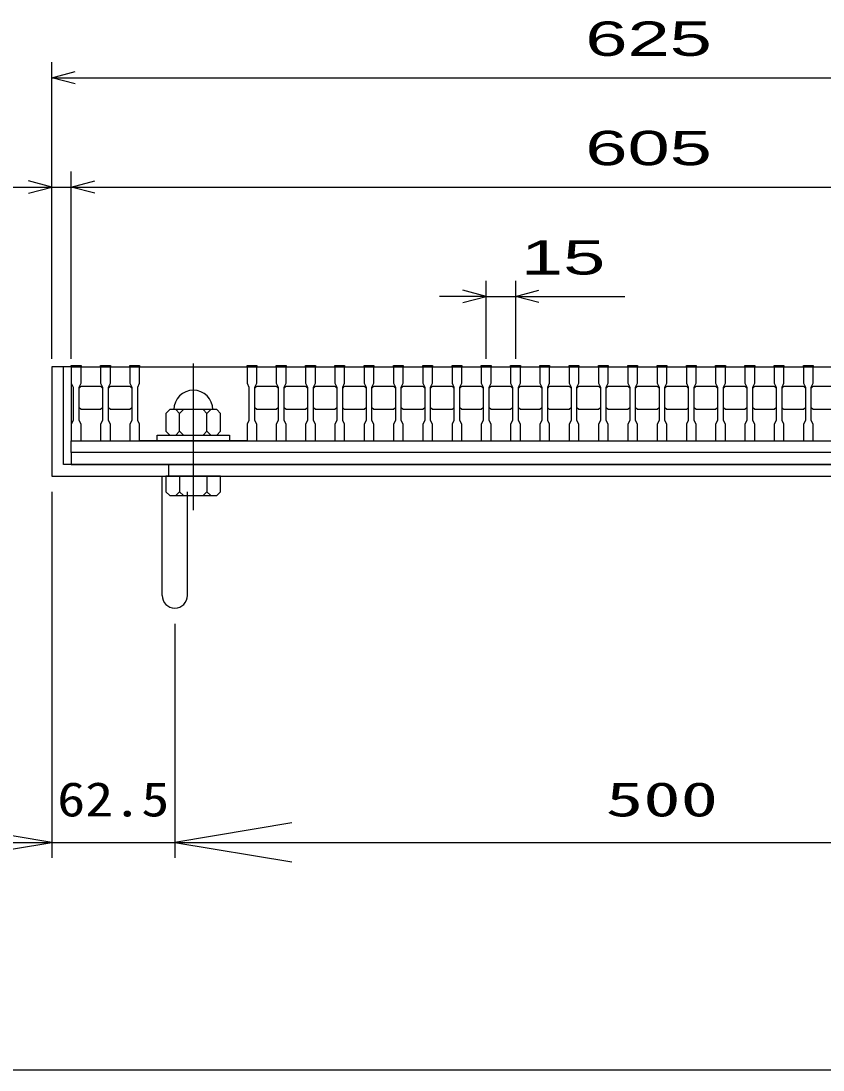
# Model space of a CAD drawing. Units: millimetres, scale not verified. Extents: x -1456 to 1385, y -1026 to 843.
# Drawn here: x -1009 to -598, y -917 to -380 of the extents above; entities that cross this region are included whole.
import ezdxf
from ezdxf.enums import TextEntityAlignment as Align

# ---------------------------------------------------------------- set-up
doc = ezdxf.new("R2010")
doc.units = ezdxf.units.MM
doc.header["$LTSCALE"] = 8
doc.linetypes.add('CHAIN', pattern=[18.5, 12, -1.5, 3.5, -1.5])
for name, color, linetype, lineweight in [('0_2', 150, 'Continuous', 25), ('16', 3, 'Continuous', 25), ('19', 6, 'Continuous', 25), ('22', 4, 'Continuous', 25)]:
    doc.layers.add(name, color=color, linetype=linetype, lineweight=lineweight)
doc.styles.add('ベクトル', font='')
doc.styles.add('ＭＳ ゴシック', font='')
doc.styles.get('ベクトル').set_extended_font_data('ベクトル')
doc.styles.get('ＭＳ ゴシック').set_extended_font_data('MS Gothic')

# ---------------------------------------------------------------- blocks, each defined once
blk = doc.blocks.new('open_arrow')
at = {"color": 0, "linetype": 'Continuous', "lineweight": -2}
blk.add_lwpolyline([(7.5, 1.25), (0, 0), (7.5, -1.25)], dxfattribs=at)

msp = doc.modelspace()

# ---------------------------------------------------------------- linework, layer by layer
at = {"layer": '0_2'}
msp.add_line((1384.8, -917.2), (-1383.2, -917.2), dxfattribs=at)
at = {"layer": '16'}
for p, q in [((-983, -557), (-983, -556.3)), ((-983, -556.3), (-978, -556.3)), ((-983, -557), (-983, -565.5)), ((-978, -557), (-983, -557)), ((-983, -557), (-983, -595)), ((-983, -557), (-378, -557)), ((-978, -556.3), (-978, -557)), ((-978, -565.5), (-978, -557)), ((-968, -557), (-968, -556.3)), ((-968, -556.3), (-963, -556.3)), ((-968, -557), (-968, -565.5)), ((-963, -557), (-968, -557)), ((-963, -556.3), (-963, -557)), ((-963, -565.5), (-963, -557)), ((-953, -557), (-953, -556.3)), ((-953, -556.3), (-948, -556.3)), ((-953, -557), (-953, -565.5)), ((-948, -557), (-953, -557)), ((-948, -556.3), (-948, -557)), ((-948, -565.5), (-948, -557)), ((-948, -557), (-893, -557)), ((-893, -557), (-893, -556.3)), ((-893, -556.3), (-888, -556.3)), ((-893, -557), (-893, -565.5)), ((-888, -557), (-893, -557)), ((-888, -556.3), (-888, -557)), ((-888, -565.5), (-888, -557)), ((-878, -557), (-878, -556.3)), ((-878, -556.3), (-873, -556.3)), ((-878, -557), (-878, -565.5)), ((-873, -557), (-878, -557)), ((-873, -556.3), (-873, -557)), ((-873, -565.5), (-873, -557)), ((-863, -557), (-863, -556.3)), ((-863, -556.3), (-858, -556.3)), ((-863, -557), (-863, -565.5)), ((-858, -557), (-863, -557)), ((-858, -556.3), (-858, -557)), ((-858, -565.5), (-858, -557)), ((-848, -557), (-848, -556.3)), ((-848, -556.3), (-843, -556.3)), ((-848, -557), (-848, -565.5)), ((-843, -557), (-848, -557)), ((-843, -556.3), (-843, -557)), ((-843, -565.5), (-843, -557)), ((-833, -557), (-833, -556.3)), ((-833, -556.3), (-828, -556.3)), ((-833, -557), (-833, -565.5)), ((-828, -557), (-833, -557)), ((-828, -556.3), (-828, -557)), ((-828, -565.5), (-828, -557)), ((-818, -557), (-818, -556.3)), ((-818, -556.3), (-813, -556.3)), ((-818, -557), (-818, -565.5)), ((-813, -557), (-818, -557)), ((-813, -556.3), (-813, -557)), ((-813, -565.5), (-813, -557)), ((-803, -557), (-803, -556.3)), ((-803, -556.3), (-798, -556.3)), ((-803, -557), (-803, -565.5)), ((-798, -557), (-803, -557)), ((-798, -556.3), (-798, -557)), ((-798, -565.5), (-798, -557)), ((-788, -557), (-788, -556.3)), ((-788, -556.3), (-783, -556.3)), ((-788, -557), (-788, -565.5)), ((-783, -557), (-788, -557)), ((-783, -556.3), (-783, -557)), ((-783, -565.5), (-783, -557)), ((-773, -557), (-773, -556.3)), ((-773, -556.3), (-768, -556.3)), ((-773, -557), (-773, -565.5)), ((-768, -557), (-773, -557)), ((-768, -556.3), (-768, -557)), ((-768, -565.5), (-768, -557)), ((-758, -557), (-758, -556.3)), ((-758, -556.3), (-753, -556.3)), ((-758, -557), (-758, -565.5)), ((-753, -557), (-758, -557)), ((-753, -556.3), (-753, -557)), ((-753, -565.5), (-753, -557)), ((-743, -557), (-743, -556.3)), ((-743, -556.3), (-738, -556.3)), ((-743, -557), (-743, -565.5)), ((-738, -557), (-743, -557)), ((-738, -556.3), (-738, -557)), ((-738, -565.5), (-738, -557)), ((-728, -557), (-728, -556.3)), ((-728, -556.3), (-723, -556.3)), ((-728, -557), (-728, -565.5)), ((-723, -557), (-728, -557)), ((-723, -556.3), (-723, -557)), ((-723, -565.5), (-723, -557)), ((-713, -557), (-713, -556.3)), ((-713, -556.3), (-708, -556.3)), ((-713, -557), (-713, -565.5)), ((-708, -557), (-713, -557)), ((-708, -556.3), (-708, -557)), ((-708, -565.5), (-708, -557)), ((-698, -557), (-698, -556.3)), ((-698, -556.3), (-693, -556.3)), ((-698, -557), (-698, -565.5)), ((-693, -557), (-698, -557)), ((-693, -556.3), (-693, -557)), ((-693, -565.5), (-693, -557)), ((-683, -557), (-683, -556.3)), ((-683, -556.3), (-678, -556.3)), ((-683, -557), (-683, -565.5)), ((-678, -557), (-683, -557)), ((-678, -556.3), (-678, -557)), ((-678, -565.5), (-678, -557)), ((-668, -557), (-668, -556.3)), ((-668, -556.3), (-663, -556.3)), ((-668, -557), (-668, -565.5)), ((-663, -557), (-668, -557)), ((-663, -556.3), (-663, -557)), ((-663, -565.5), (-663, -557)), ((-653, -557), (-653, -556.3)), ((-653, -556.3), (-648, -556.3)), ((-653, -557), (-653, -565.5)), ((-648, -557), (-653, -557)), ((-648, -556.3), (-648, -557)), ((-648, -565.5), (-648, -557)), ((-638, -557), (-638, -556.3)), ((-638, -556.3), (-633, -556.3)), ((-638, -557), (-638, -565.5)), ((-633, -557), (-638, -557)), ((-633, -556.3), (-633, -557)), ((-633, -565.5), (-633, -557)), ((-623, -557), (-623, -556.3)), ((-623, -556.3), (-618, -556.3)), ((-623, -557), (-623, -565.5)), ((-618, -557), (-623, -557)), ((-618, -556.3), (-618, -557)), ((-618, -565.5), (-618, -557)), ((-608, -557), (-608, -556.3)), ((-608, -556.3), (-603, -556.3)), ((-608, -557), (-608, -565.5)), ((-603, -557), (-608, -557)), ((-603, -556.3), (-603, -557)), ((-603, -565.5), (-603, -557)), ((-983, -565.5), (-982, -567.5)), ((-982, -567.5), (-982, -584.5)), ((-979, -567.5), (-978, -565.5)), ((-979, -568), (-978, -567)), ((-979, -584.5), (-979, -567.5)), ((-978, -567), (-968, -567)), ((-968, -565.5), (-967, -567.5)), ((-968, -567), (-967, -568)), ((-967, -567.5), (-967, -584.5)), ((-964, -567.5), (-963, -565.5)), ((-964, -568), (-963, -567)), ((-964, -584.5), (-964, -567.5)), ((-963, -567), (-953, -567)), ((-953, -565.5), (-952, -567.5)), ((-953, -567), (-952, -568)), ((-952, -567.5), (-952, -584.5)), ((-949, -567.5), (-948, -565.5)), ((-949, -584.5), (-949, -567.5)), ((-893, -565.5), (-892, -567.5)), ((-892, -567.5), (-892, -584.5)), ((-889, -567.5), (-888, -565.5)), ((-889, -568), (-888, -567)), ((-889, -584.5), (-889, -567.5)), ((-888, -567), (-878, -567)), ((-878, -565.5), (-877, -567.5)), ((-878, -567), (-877, -568)), ((-877, -567.5), (-877, -584.5)), ((-874, -567.5), (-873, -565.5)), ((-874, -568), (-873, -567)), ((-874, -584.5), (-874, -567.5)), ((-873, -567), (-863, -567)), ((-863, -565.5), (-862, -567.5)), ((-863, -567), (-862, -568)), ((-862, -567.5), (-862, -584.5)), ((-859, -567.5), (-858, -565.5)), ((-859, -568), (-858, -567)), ((-859, -584.5), (-859, -567.5)), ((-858, -567), (-848, -567)), ((-848, -565.5), (-847, -567.5)), ((-848, -567), (-847, -568)), ((-847, -567.5), (-847, -584.5)), ((-844, -567.5), (-843, -565.5)), ((-844, -568), (-843, -567)), ((-844, -584.5), (-844, -567.5)), ((-843, -567), (-833, -567)), ((-833, -565.5), (-832, -567.5)), ((-833, -567), (-832, -568)), ((-832, -567.5), (-832, -584.5)), ((-829, -567.5), (-828, -565.5)), ((-829, -568), (-828, -567)), ((-829, -584.5), (-829, -567.5)), ((-828, -567), (-818, -567)), ((-818, -565.5), (-817, -567.5)), ((-818, -567), (-817, -568)), ((-817, -567.5), (-817, -584.5)), ((-814, -567.5), (-813, -565.5)), ((-814, -568), (-813, -567)), ((-814, -584.5), (-814, -567.5)), ((-813, -567), (-803, -567)), ((-803, -565.5), (-802, -567.5)), ((-803, -567), (-802, -568)), ((-802, -567.5), (-802, -584.5)), ((-799, -567.5), (-798, -565.5)), ((-799, -568), (-798, -567)), ((-799, -584.5), (-799, -567.5)), ((-798, -567), (-788, -567)), ((-788, -565.5), (-787, -567.5)), ((-788, -567), (-787, -568)), ((-787, -567.5), (-787, -584.5)), ((-784, -567.5), (-783, -565.5)), ((-784, -568), (-783, -567)), ((-784, -584.5), (-784, -567.5)), ((-783, -567), (-773, -567)), ((-773, -565.5), (-772, -567.5)), ((-773, -567), (-772, -568)), ((-772, -567.5), (-772, -584.5)), ((-769, -567.5), (-768, -565.5)), ((-769, -568), (-768, -567)), ((-769, -584.5), (-769, -567.5)), ((-768, -567), (-758, -567)), ((-758, -565.5), (-757, -567.5)), ((-758, -567), (-757, -568)), ((-757, -567.5), (-757, -584.5)), ((-754, -567.5), (-753, -565.5)), ((-754, -568), (-753, -567)), ((-754, -584.5), (-754, -567.5)), ((-753, -567), (-743, -567)), ((-743, -565.5), (-742, -567.5)), ((-743, -567), (-742, -568)), ((-742, -567.5), (-742, -584.5)), ((-739, -567.5), (-738, -565.5)), ((-739, -568), (-738, -567)), ((-739, -584.5), (-739, -567.5)), ((-738, -567), (-728, -567)), ((-728, -565.5), (-727, -567.5)), ((-728, -567), (-727, -568)), ((-727, -567.5), (-727, -584.5)), ((-724, -567.5), (-723, -565.5)), ((-724, -568), (-723, -567)), ((-724, -584.5), (-724, -567.5)), ((-723, -567), (-713, -567)), ((-713, -565.5), (-712, -567.5)), ((-713, -567), (-712, -568)), ((-712, -567.5), (-712, -584.5)), ((-709, -567.5), (-708, -565.5)), ((-709, -568), (-708, -567)), ((-709, -584.5), (-709, -567.5)), ((-708, -567), (-698, -567)), ((-698, -565.5), (-697, -567.5)), ((-698, -567), (-697, -568)), ((-697, -567.5), (-697, -584.5)), ((-694, -567.5), (-693, -565.5)), ((-694, -568), (-693, -567)), ((-694, -584.5), (-694, -567.5)), ((-693, -567), (-683, -567)), ((-683, -565.5), (-682, -567.5)), ((-683, -567), (-682, -568)), ((-682, -567.5), (-682, -584.5)), ((-679, -567.5), (-678, -565.5)), ((-679, -568), (-678, -567)), ((-679, -584.5), (-679, -567.5)), ((-678, -567), (-668, -567)), ((-668, -565.5), (-667, -567.5)), ((-668, -567), (-667, -568)), ((-667, -567.5), (-667, -584.5)), ((-664, -567.5), (-663, -565.5)), ((-664, -568), (-663, -567)), ((-664, -584.5), (-664, -567.5)), ((-663, -567), (-653, -567)), ((-653, -565.5), (-652, -567.5)), ((-653, -567), (-652, -568)), ((-652, -567.5), (-652, -584.5)), ((-649, -567.5), (-648, -565.5)), ((-649, -568), (-648, -567)), ((-649, -584.5), (-649, -567.5)), ((-648, -567), (-638, -567)), ((-638, -565.5), (-637, -567.5)), ((-638, -567), (-637, -568)), ((-637, -567.5), (-637, -584.5)), ((-634, -567.5), (-633, -565.5)), ((-634, -568), (-633, -567)), ((-634, -584.5), (-634, -567.5)), ((-633, -567), (-623, -567)), ((-623, -565.5), (-622, -567.5)), ((-623, -567), (-622, -568)), ((-622, -567.5), (-622, -584.5)), ((-619, -567.5), (-618, -565.5)), ((-619, -568), (-618, -567)), ((-619, -584.5), (-619, -567.5)), ((-618, -567), (-608, -567)), ((-608, -565.5), (-607, -567.5)), ((-608, -567), (-607, -568)), ((-607, -567.5), (-607, -584.5)), ((-604, -567.5), (-603, -565.5)), ((-604, -568), (-603, -567)), ((-604, -584.5), (-604, -567.5)), ((-603, -567), (-593, -567)), ((-978, -579), (-979, -578)), ((-968, -579), (-978, -579)), ((-967, -578), (-968, -579)), ((-963, -579), (-964, -578)), ((-953, -579), (-963, -579)), ((-952, -578), (-953, -579)), ((-932.5, -579), (-934.5, -581)), ((-908.5, -579), (-932.5, -579)), ((-927.5, -581), (-929.5, -579)), ((-925.5, -579), (-927.5, -581)), ((-913.5, -581), (-915.5, -579)), ((-911.5, -579), (-913.5, -581)), ((-906.5, -581), (-908.5, -579)), ((-888, -579), (-889, -578)), ((-878, -579), (-888, -579)), ((-877, -578), (-878, -579)), ((-873, -579), (-874, -578)), ((-863, -579), (-873, -579)), ((-862, -578), (-863, -579)), ((-858, -579), (-859, -578)), ((-848, -579), (-858, -579)), ((-847, -578), (-848, -579)), ((-843, -579), (-844, -578)), ((-833, -579), (-843, -579)), ((-832, -578), (-833, -579)), ((-828, -579), (-829, -578)), ((-818, -579), (-828, -579)), ((-817, -578), (-818, -579)), ((-813, -579), (-814, -578)), ((-803, -579), (-813, -579)), ((-802, -578), (-803, -579)), ((-798, -579), (-799, -578)), ((-788, -579), (-798, -579)), ((-787, -578), (-788, -579)), ((-783, -579), (-784, -578)), ((-773, -579), (-783, -579)), ((-772, -578), (-773, -579)), ((-768, -579), (-769, -578)), ((-758, -579), (-768, -579)), ((-757, -578), (-758, -579)), ((-753, -579), (-754, -578)), ((-743, -579), (-753, -579)), ((-742, -578), (-743, -579)), ((-738, -579), (-739, -578)), ((-728, -579), (-738, -579)), ((-727, -578), (-728, -579)), ((-723, -579), (-724, -578)), ((-713, -579), (-723, -579)), ((-712, -578), (-713, -579)), ((-708, -579), (-709, -578)), ((-698, -579), (-708, -579)), ((-697, -578), (-698, -579)), ((-693, -579), (-694, -578)), ((-683, -579), (-693, -579)), ((-682, -578), (-683, -579)), ((-678, -579), (-679, -578)), ((-668, -579), (-678, -579)), ((-667, -578), (-668, -579)), ((-663, -579), (-664, -578)), ((-653, -579), (-663, -579)), ((-652, -578), (-653, -579)), ((-648, -579), (-649, -578)), ((-638, -579), (-648, -579)), ((-637, -578), (-638, -579)), ((-633, -579), (-634, -578)), ((-623, -579), (-633, -579)), ((-622, -578), (-623, -579)), ((-618, -579), (-619, -578)), ((-608, -579), (-618, -579)), ((-607, -578), (-608, -579)), ((-603, -579), (-604, -578)), ((-593, -579), (-603, -579)), ((-982, -584.5), (-983, -586.5)), ((-978, -586.5), (-979, -584.5)), ((-967, -584.5), (-968, -586.5)), ((-963, -586.5), (-964, -584.5)), ((-952, -584.5), (-953, -586.5)), ((-948, -586.5), (-949, -584.5)), ((-934.5, -581), (-934.5, -590)), ((-927.5, -590), (-927.5, -581)), ((-913.5, -590), (-913.5, -581)), ((-906.5, -590), (-906.5, -581)), ((-892, -584.5), (-893, -586.5)), ((-888, -586.5), (-889, -584.5)), ((-877, -584.5), (-878, -586.5)), ((-873, -586.5), (-874, -584.5)), ((-862, -584.5), (-863, -586.5)), ((-858, -586.5), (-859, -584.5)), ((-847, -584.5), (-848, -586.5)), ((-843, -586.5), (-844, -584.5)), ((-832, -584.5), (-833, -586.5)), ((-828, -586.5), (-829, -584.5)), ((-817, -584.5), (-818, -586.5)), ((-813, -586.5), (-814, -584.5)), ((-802, -584.5), (-803, -586.5)), ((-798, -586.5), (-799, -584.5)), ((-787, -584.5), (-788, -586.5)), ((-783, -586.5), (-784, -584.5)), ((-772, -584.5), (-773, -586.5)), ((-768, -586.5), (-769, -584.5)), ((-757, -584.5), (-758, -586.5)), ((-753, -586.5), (-754, -584.5)), ((-742, -584.5), (-743, -586.5)), ((-738, -586.5), (-739, -584.5)), ((-727, -584.5), (-728, -586.5)), ((-723, -586.5), (-724, -584.5)), ((-712, -584.5), (-713, -586.5)), ((-708, -586.5), (-709, -584.5)), ((-697, -584.5), (-698, -586.5)), ((-693, -586.5), (-694, -584.5)), ((-682, -584.5), (-683, -586.5)), ((-678, -586.5), (-679, -584.5)), ((-667, -584.5), (-668, -586.5)), ((-663, -586.5), (-664, -584.5)), ((-652, -584.5), (-653, -586.5)), ((-648, -586.5), (-649, -584.5)), ((-637, -584.5), (-638, -586.5)), ((-633, -586.5), (-634, -584.5)), ((-622, -584.5), (-623, -586.5)), ((-618, -586.5), (-619, -584.5)), ((-607, -584.5), (-608, -586.5)), ((-603, -586.5), (-604, -584.5)), ((-983, -586.5), (-983, -595)), ((-978, -595), (-978, -586.5)), ((-968, -586.5), (-968, -595)), ((-963, -595), (-963, -586.5)), ((-953, -586.5), (-953, -595)), ((-948, -595), (-948, -586.5)), ((-934.5, -590), (-932.5, -592)), ((-929.5, -592), (-927.5, -590)), ((-927.5, -590), (-925.5, -592)), ((-915.5, -592), (-913.5, -590)), ((-913.5, -590), (-911.5, -592)), ((-908.5, -592), (-906.5, -590)), ((-893, -586.5), (-893, -595)), ((-888, -595), (-888, -586.5)), ((-878, -586.5), (-878, -595)), ((-873, -595), (-873, -586.5)), ((-863, -586.5), (-863, -595)), ((-858, -595), (-858, -586.5)), ((-848, -586.5), (-848, -595)), ((-843, -595), (-843, -586.5)), ((-833, -586.5), (-833, -595)), ((-828, -595), (-828, -586.5)), ((-818, -586.5), (-818, -595)), ((-813, -595), (-813, -586.5)), ((-803, -586.5), (-803, -595)), ((-798, -595), (-798, -586.5)), ((-788, -586.5), (-788, -595)), ((-783, -595), (-783, -586.5)), ((-773, -586.5), (-773, -595)), ((-768, -595), (-768, -586.5)), ((-758, -586.5), (-758, -595)), ((-753, -595), (-753, -586.5)), ((-743, -586.5), (-743, -595)), ((-738, -595), (-738, -586.5)), ((-728, -586.5), (-728, -595)), ((-723, -595), (-723, -586.5)), ((-713, -586.5), (-713, -595)), ((-708, -595), (-708, -586.5)), ((-698, -586.5), (-698, -595)), ((-693, -595), (-693, -586.5)), ((-683, -586.5), (-683, -595)), ((-678, -595), (-678, -586.5)), ((-668, -586.5), (-668, -595)), ((-663, -595), (-663, -586.5)), ((-653, -586.5), (-653, -595)), ((-648, -595), (-648, -586.5)), ((-638, -586.5), (-638, -595)), ((-633, -595), (-633, -586.5)), ((-623, -586.5), (-623, -595)), ((-618, -595), (-618, -586.5)), ((-608, -586.5), (-608, -595)), ((-603, -595), (-603, -586.5)), ((-983, -595), (-978, -595)), ((-983, -595), (-378, -595)), ((-983, -595), (-378, -595)), ((-983, -601), (-983, -595)), ((-968, -595), (-963, -595)), ((-953, -595), (-948, -595)), ((-893, -595), (-948, -595)), ((-939, -595), (-939, -592)), ((-939, -592), (-902, -592)), ((-902, -595), (-939, -595)), ((-902, -592), (-902, -595)), ((-893, -595), (-888, -595)), ((-878, -595), (-873, -595)), ((-863, -595), (-858, -595)), ((-848, -595), (-843, -595)), ((-833, -595), (-828, -595)), ((-818, -595), (-813, -595)), ((-803, -595), (-798, -595)), ((-788, -595), (-783, -595)), ((-773, -595), (-768, -595)), ((-758, -595), (-753, -595)), ((-743, -595), (-738, -595)), ((-728, -595), (-723, -595)), ((-713, -595), (-708, -595)), ((-698, -595), (-693, -595)), ((-683, -595), (-678, -595)), ((-668, -595), (-663, -595)), ((-653, -595), (-648, -595)), ((-638, -595), (-633, -595)), ((-623, -595), (-618, -595)), ((-608, -595), (-603, -595)), ((-378, -601), (-983, -601)), ((-983, -601), (-983, -607)), ((-983, -607), (-378, -607))]:
    msp.add_line(p, q, dxfattribs=at)
at = {"layer": '16', "linetype": 'CHAIN'}
msp.add_line((-920.5, -555.4), (-920.5, -630.4), dxfattribs=at)
at = {"layer": '16', "color": 6}
for p, q in [((-936.5, -674.11), (-936.5, -613)), ((-923.5, -674.11), (-923.5, -621))]:
    msp.add_line(p, q, dxfattribs=at)
at = {"layer": '16', "color": 4}
for p, q in [((-993, -621), (-993, -808.61)), ((-930, -688.61), (-930, -808.61)), ((-930, -688.61), (-930, -808.61)), ((-1033, -800.61), (-930, -800.61)), ((-930, -800.61), (-431, -800.61))]:
    msp.add_line(p, q, dxfattribs=at)
at = {"layer": '16'}
msp.add_arc((-920.5, -579), 10, 0, 180, dxfattribs=at)
at = {"layer": '16', "color": 6}
msp.add_arc((-930, -674.11), 6.5, 180, 0, dxfattribs=at)
at = {"layer": '19'}
for p, q in [((-983, -557), (-993, -557)), ((-993, -557), (-993, -613)), ((-987, -607), (-987, -557)), ((-374, -607), (-987, -607)), ((-933, -613), (-933, -607)), ((-993, -613), (-368, -613)), ((-936.5, -674.11), (-936.5, -613)), ((-934.5, -613), (-934.5, -621)), ((-906.5, -613), (-934.5, -613)), ((-927.5, -613), (-927.5, -621)), ((-913.5, -613), (-913.5, -621)), ((-906.5, -621), (-906.5, -613)), ((-934.5, -621), (-932.5, -623)), ((-932.5, -623), (-908.5, -623)), ((-927.5, -621), (-929.5, -623)), ((-925.5, -623), (-927.5, -621)), ((-923.5, -674.11), (-923.5, -623)), ((-913.5, -621), (-915.5, -623)), ((-911.5, -623), (-913.5, -621)), ((-908.5, -623), (-906.5, -621))]:
    msp.add_line(p, q, dxfattribs=at)
msp.add_arc((-930, -674.11), 6.5, 180, 0, dxfattribs=at)
at = {"layer": '22'}
for p, q in [((-993, -553), (-993, -401)), ((-993, -409), (-981, -405.8)), ((-981, -412.2), (-993, -409)), ((-993, -409), (-368, -409)), ((-993, -465), (-1005, -461.8)), ((-993, -553), (-993, -457)), ((-983, -553), (-983, -457)), ((-983, -465), (-971, -461.8)), ((-1049, -465), (-993, -465)), ((-1005, -468.2), (-993, -465)), ((-993, -465), (-983, -465)), ((-971, -468.2), (-983, -465)), ((-983, -465), (-378, -465)), ((-770.5, -553), (-770.5, -513)), ((-755.5, -513), (-755.5, -553)), ((-770.5, -521), (-794.5, -521)), ((-770.5, -521), (-782.5, -517.8)), ((-782.5, -524.2), (-770.5, -521)), ((-770.5, -521), (-755.5, -521)), ((-755.5, -521), (-743.5, -517.8)), ((-743.5, -524.2), (-755.5, -521)), ((-755.5, -521), (-699.5, -521))]:
    msp.add_line(p, q, dxfattribs=at)

# ---------------------------------------------------------------- block references
at = {"layer": '16', "color": 4, "xscale": 8, "yscale": 8, "rotation": 180}
msp.add_blockref('open_arrow', (-993, -800.61), dxfattribs=at)
at = {"layer": '16', "color": 4, "xscale": 8, "yscale": 8}
msp.add_blockref('open_arrow', (-930, -800.61), dxfattribs=at)

# ---------------------------------------------------------------- texts
at = {"layer": '16', "color": 4, "style": 'ＭＳ ゴシック'}
for s, width, p in [('62.5', 1.2, (-961.5, -792.61)), ('500', 1.6, (-680.5, -792.61))]:
    msp.add_text(s, height=17.6, dxfattribs=dict(at, width=width)).set_placement(p, align=Align.BOTTOM_CENTER)
at = {"layer": '22', "color": 2, "style": 'ベクトル', "width": 1.65}
for s, p in [(' 625 ', (-730.5, -389)), (' 605 ', (-730.5, -445)), (' 15 ', (-763.5, -501))]:
    msp.add_text(s, height=17.6, dxfattribs=at).set_placement(p, align=Align.MIDDLE_LEFT)

doc.saveas('drawing.dxf')
